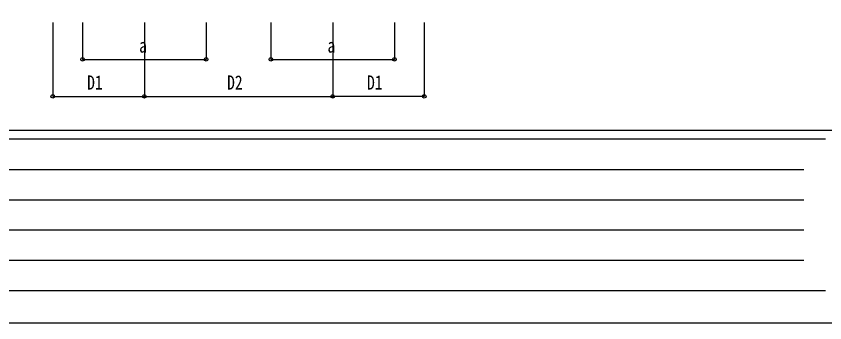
# Model space of a CAD drawing. Units: millimetres, scale not verified. Extents: x -14718 to 14718, y -10395 to 10395.
# Drawn here: x -11125 to -4573, y -10395 to -7910 of the extents above; entities that cross this region are included whole.
import ezdxf
from ezdxf.enums import TextEntityAlignment as Align

# ---------------------------------------------------------------- set-up
doc = ezdxf.new("R2010")
doc.units = ezdxf.units.MM
doc.header["$LTSCALE"] = 40
doc.layers.add('0-6_YKK_D', color=6, linetype='Continuous')
doc.layers.add('0-7_YKK_ZWAK', color=7, linetype='Continuous')
doc.styles.add('ＭＳ ゴシック', font='')
doc.styles.get('ＭＳ ゴシック').set_extended_font_data('MS Gothic')

msp = doc.modelspace()

# ---------------------------------------------------------------- linework, layer by layer
at = {"layer": '0-6_YKK_D'}
for p, q in [((-10829.03, -7959.55), (-10829.03, -8560.55)), ((-10587.03, -7959.55), (-10587.03, -8260.55)), ((-10087.03, -7959.55), (-10087.03, -8560.55)), ((-10087.03, -7959.55), (-10087.03, -8560.55)), ((-9587.03, -7959.55), (-9587.03, -8260.55)), ((-9061.03, -7959.55), (-9061.03, -8260.55)), ((-8561.03, -7959.55), (-8561.03, -8560.55)), ((-8561.03, -7959.55), (-8561.03, -8560.55)), ((-8061.03, -7959.55), (-8061.03, -8260.55)), ((-7819.03, -7959.55), (-7819.03, -8560.55)), ((-10587.03, -8259.55), (-9587.03, -8259.55)), ((-9061.03, -8259.55), (-8061.03, -8259.55)), ((-10829.03, -8559.55), (-10087.03, -8559.55)), ((-10087.03, -8559.55), (-8561.03, -8559.55)), ((-7819.03, -8559.55), (-8561.03, -8559.55))]:
    msp.add_line(p, q, dxfattribs=at)
for centre in [(-10587.03, -8259.55), (-9587.03, -8259.55), (-9061.03, -8259.55), (-8061.03, -8259.55), (-10829.03, -8559.55), (-10087.03, -8559.55), (-10087.03, -8559.55), (-8561.03, -8559.55), (-8561.03, -8559.55), (-7819.03, -8559.55)]:
    msp.add_circle(centre, 14.88, dxfattribs=at)
at = {"layer": '0-7_YKK_ZWAK'}
for p, q in [((13632.57, -8837.5), (-13667.43, -8837.5)), ((13632.57, -8837.5), (-13667.43, -8837.5)), ((-4567.43, -8907.5), (-13667.43, -8907.5)), ((-4567.43, -8907.5), (-13667.43, -8907.5)), ((-13518.68, -9152.5), (-4742.43, -9152.5)), ((-13518.68, -9152.5), (-4742.43, -9152.5)), ((-13518.68, -9397.5), (-4742.43, -9397.5)), ((-13518.68, -9397.5), (-4742.43, -9397.5)), ((-13518.68, -9642.5), (-4742.43, -9642.5)), ((-13518.68, -9642.5), (-4742.43, -9642.5)), ((-13518.68, -9887.5), (-4742.43, -9887.5)), ((-13518.68, -9887.5), (-4742.43, -9887.5)), ((-13667.43, -10132.5), (-4567.43, -10132.5)), ((-13667.43, -10132.5), (-4567.43, -10132.5))]:
    msp.add_line(p, q, dxfattribs=at)
msp.add_lwpolyline([(-14717.5, -10395), (14717.5, -10395), (14717.5, 10395), (-14717.5, 10395)], close=True, dxfattribs=at)
msp.add_lwpolyline([(-14717.5, -10395), (14717.5, -10395), (14717.5, 10395), (-14717.5, 10395)], close=True, dxfattribs=at)

# ---------------------------------------------------------------- texts
at = {"layer": '0-6_YKK_D', "style": 'ＭＳ ゴシック', "width": 0.8}
for s, p in [('a', (-10129.03, -8239.55)), ('a', (-8603.03, -8239.55)), ('D1', (-10550.43, -8539.55)), ('D2', (-9416.43, -8539.55)), ('D1', (-8282.43, -8539.55))]:
    msp.add_text(s, height=115.5, dxfattribs=at).set_placement(p, align=Align.BOTTOM_LEFT)

doc.saveas('drawing.dxf')
